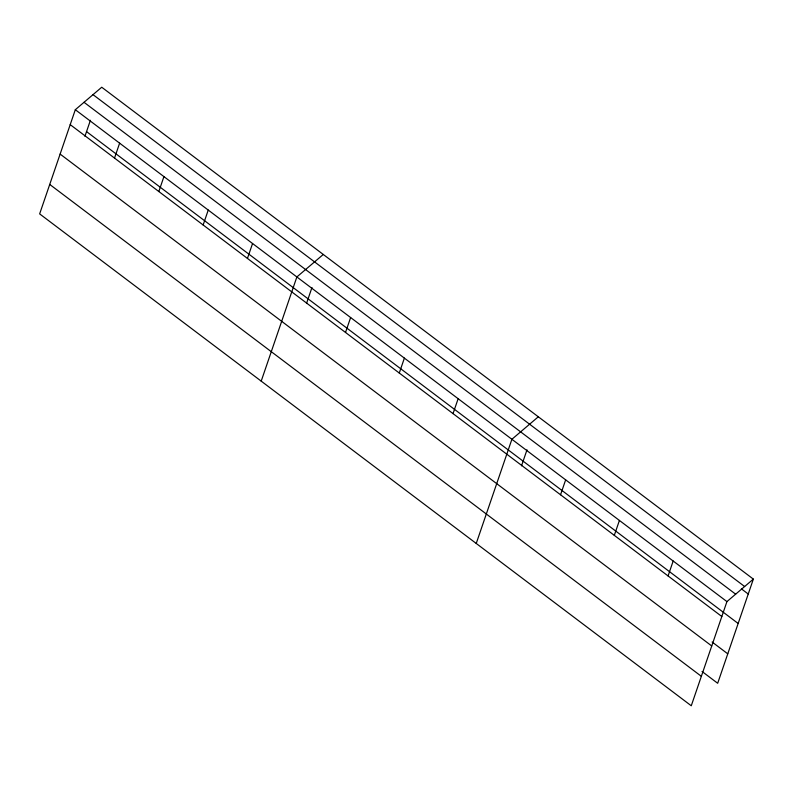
<?xml version="1.0" encoding="UTF-8"?>
<svg xmlns="http://www.w3.org/2000/svg" width="793" height="793" viewBox="0 0 793 793"><rect width="100%" height="100%" fill="white"/><g stroke="black" fill="none" stroke-linecap="round" stroke-linejoin="round"><path stroke-width="1.19" d="M75.315 109.721L39.65 213.892L691.268 705.77L726.933 601.6L753.35 579.108L101.732 87.23L75.315 109.721L726.933 601.6M84.94 136.277L90.422 120.278M114.519 158.085L119.624 143.166M158.828 191.539L163.933 176.611M203.137 224.984L208.252 210.066M247.446 258.429L252.561 243.51M261.204 381.136L296.869 276.955L323.286 254.464M306.494 303.511L311.966 287.512M345.52 332.455L350.625 317.537M399.276 373.037L404.38 358.119M453.031 413.619L458.146 398.701M476.236 543.453L511.901 439.272L538.318 416.791M521.526 465.828L526.998 449.829M560.552 494.773L565.657 479.854M614.307 535.354L619.422 520.436M668.073 575.936L673.178 561.018M753.35 579.108L717.685 683.279L702.043 671.473M93.019 94.654L744.637 586.523M741.396 588.862L748.245 594.026M84.038 102.297L735.656 594.175M86.536 131.608L738.154 623.476M70.21 124.64L721.828 616.518M712.124 642.023L727.766 653.828M60.129 154.09L711.737 645.968M49.731 184.442L701.349 676.32"/></g></svg>
